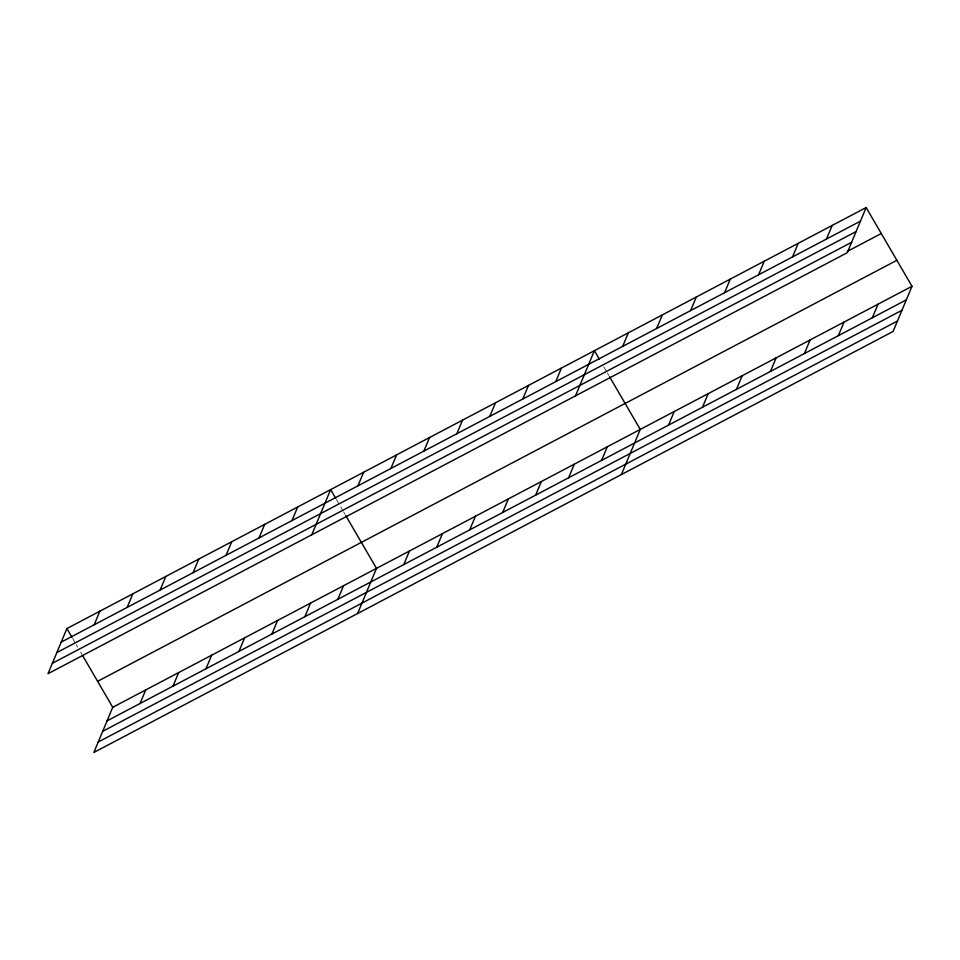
<?xml version="1.0" encoding="UTF-8"?>
<svg xmlns="http://www.w3.org/2000/svg" width="960" height="960" viewBox="0 0 960 960"><rect width="100%" height="100%" fill="white"/><g stroke="black" fill="none" stroke-linecap="round" stroke-linejoin="round"><path stroke-width="0.72" stroke-dasharray="4.8 3.6" d="M603.768 366.768L606.648 371.724M607.368 372.96L608.808 375.432M336.408 499.524L340.008 505.716M340.728 506.952L342.888 510.66M343.608 511.896L345.06 514.368M72.648 638.46L75.528 643.416M76.26 644.652L77.7 647.124M80.58 652.068L82.02 654.552"/><path stroke-width="1.44" d="M866.148 207.54L66.888 628.56L48 673.716L847.26 252.696L866.148 207.54L912 286.284L893.112 331.44L93.852 752.46L112.74 707.304L912 286.284M94.176 624.78L99.852 611.196M127.152 607.404L132.828 593.832M160.116 590.04L165.792 576.456M193.092 572.676L198.768 559.092M140.028 703.524L145.704 689.94M226.056 555.3L231.732 541.728M172.992 686.148L178.68 672.576M259.02 537.936L264.708 524.364M205.968 668.784L211.644 655.212M291.996 520.572L297.672 506.988M238.932 651.42L244.62 637.836M311.76 534.78L330.648 489.624L335.688 498.288M271.908 634.056L277.584 620.472M357.936 485.832L363.612 472.26M304.872 616.68L310.56 603.108M390.9 468.468L396.588 454.884M337.848 599.316L343.524 585.732M423.876 451.104L429.552 437.52M357.6 613.524L376.488 568.368L345.78 515.616M456.84 433.74L462.528 420.156M403.788 564.588L409.464 551.004M489.816 416.364L495.492 402.792M436.752 547.212L442.428 533.64M522.78 399L528.468 385.416M469.716 529.848L475.404 516.264M555.756 381.636L561.432 368.052M502.692 512.484L508.368 498.9M575.508 395.844L594.408 350.688L599.448 359.352M535.656 495.12L541.344 481.536M622.692 346.368L628.368 332.796M568.632 477.744L574.308 464.172M601.596 460.38L607.284 446.796M656.664 328.476L662.34 314.904M621.36 474.588L640.248 429.432L609.528 376.668M690.624 310.584L696.312 297M668.544 425.124L674.22 411.54M724.596 292.692L730.272 279.108M702.504 407.22L708.192 393.648M758.568 274.8L764.244 261.216M736.476 389.328L742.152 375.756M792.528 256.908L798.216 243.324M770.448 371.436L776.124 357.864M826.5 239.016L832.188 225.432M804.408 353.544L810.096 339.96M838.38 335.652L844.068 322.068M872.352 317.76L878.028 304.176M61.212 642.144L860.472 221.124M56.844 652.56L856.116 231.54M52.356 663.3L851.628 242.268M847.308 251.412L881.28 233.52M97.608 681.324L896.868 260.304M107.052 720.888L906.324 299.868M102.696 731.304L901.956 310.284M98.208 742.044L897.468 321.024M66.888 628.56L71.928 637.224M82.764 655.824L112.74 707.304"/></g></svg>
